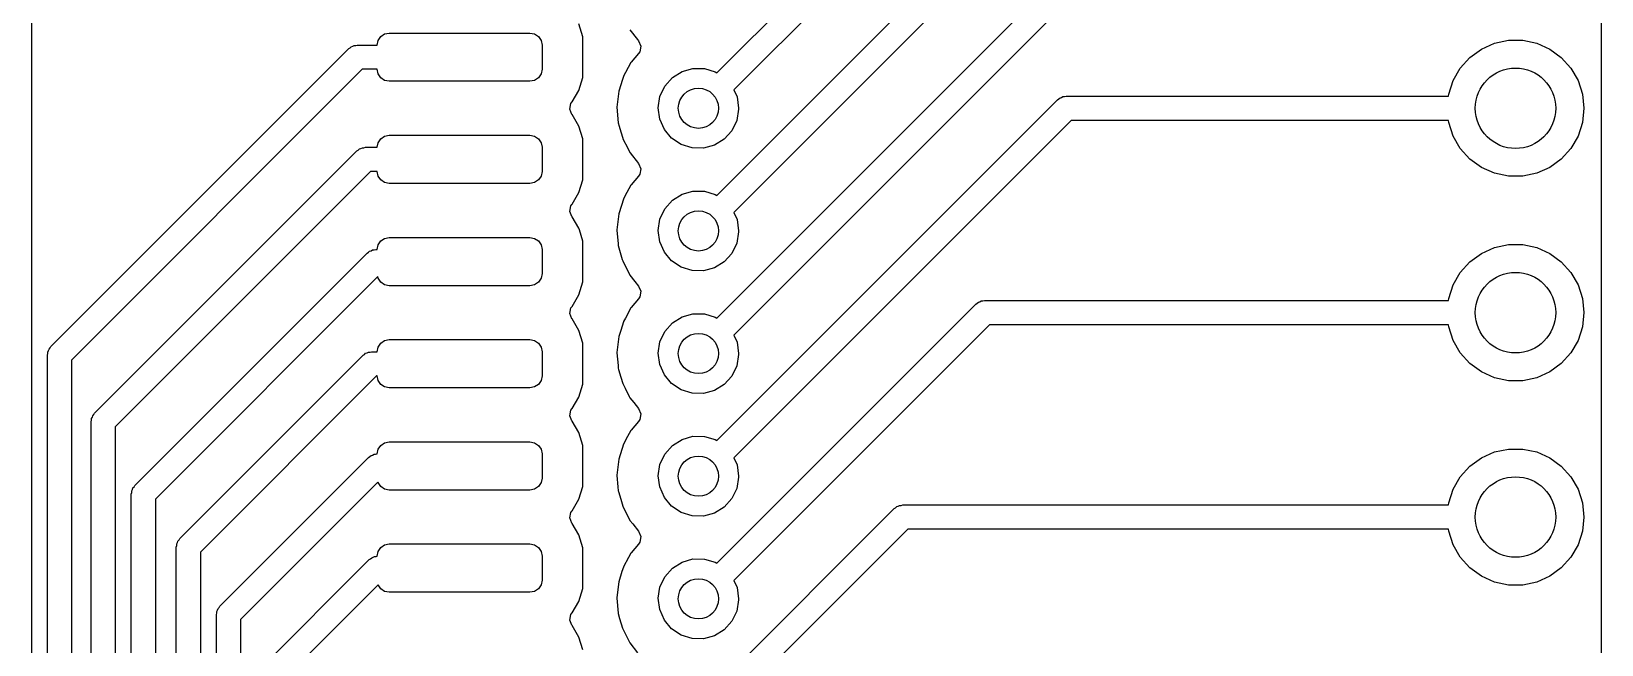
# Model space of a CAD drawing. Extents: x 126.1 to 177.1, y -128.7 to -65.
# Drawn here: x 143.94 to 163.47, y -92.74 to -85.12 of the extents above; entities that cross this region are included whole.
import ezdxf

# ---------------------------------------------------------------- set-up
doc = ezdxf.new("R2010")
doc.units = 0
doc.layers.add('BLACK', color=7, linetype='CONTINUOUS')

msp = doc.modelspace()

# ---------------------------------------------------------------- linework, layer by layer
at = {"layer": 'BLACK', "linetype": 'CONTINUOUS'}
for p, q in [((163.469, -98.571), (163.469, -73.7078)), ((152.468, -85.6297), (159.753, -78.3449)), ((159.921, -78.601), (152.679, -85.843)), ((152.468, -87.1537), (158.737, -80.8849)), ((158.905, -81.141), (152.679, -87.367)), ((152.468, -88.6777), (157.721, -83.4249)), ((157.889, -83.681), (152.679, -88.891)), ((143.945, -84.559), (143.945, -98.8249)), ((150.8, -85.1821), (150.753, -85.0224)), ((151.387, -85.0959), (151.483, -85.217)), ((147.908, -85.32), (147.922, -85.3061)), ((147.922, -85.3061), (147.941, -85.301)), ((147.941, -85.301), (147.958, -85.2911)), ((147.958, -85.2911), (147.978, -85.2911)), ((147.978, -85.2911), (147.997, -85.286)), ((147.997, -85.286), (148.244, -85.286)), ((148.244, -85.286), (148.255, -85.2286)), ((148.255, -85.2286), (148.288, -85.1799)), ((148.288, -85.1799), (148.337, -85.1474)), ((148.337, -85.1474), (148.394, -85.136)), ((148.394, -85.136), (150.144, -85.136)), ((150.144, -85.136), (150.201, -85.1474)), ((150.201, -85.1474), (150.25, -85.1799)), ((150.25, -85.1799), (150.283, -85.2286)), ((150.283, -85.2286), (150.294, -85.286)), ((150.294, -85.286), (150.294, -85.586)), ((150.8, -85.1886), (150.8, -85.1821)), ((150.802, -85.217), (150.8, -85.1886)), ((150.8, -85.1886), (150.8, -85.1886)), ((150.803, -85.2195), (150.802, -85.217)), ((150.803, -85.6525), (150.803, -85.2195)), ((151.483, -85.217), (151.495, -85.232)), ((151.495, -85.232), (151.522, -85.2978)), ((151.522, -85.2978), (151.509, -85.3676)), ((161.974, -85.3349), (162.136, -85.2626)), ((162.136, -85.2626), (162.31, -85.2256)), ((162.31, -85.2256), (162.488, -85.2256)), ((162.488, -85.2256), (162.662, -85.2626)), ((162.662, -85.2626), (162.824, -85.3349)), ((144.188, -89.0331), (147.891, -85.3299)), ((147.891, -85.3299), (147.908, -85.32)), ((151.4, -85.5039), (151.333, -85.626)), ((151.403, -85.4985), (151.4, -85.5039)), ((151.4, -85.5039), (151.4, -85.5039)), ((151.493, -85.3912), (151.403, -85.4985)), ((151.509, -85.3676), (151.493, -85.3912)), ((161.711, -85.5714), (161.83, -85.4393)), ((161.83, -85.4393), (161.974, -85.3349)), ((162.824, -85.3349), (162.968, -85.4393)), ((162.968, -85.4393), (163.087, -85.5714)), ((148.059, -85.586), (144.444, -89.2013)), ((148.244, -85.586), (148.059, -85.586)), ((148.255, -85.6434), (148.244, -85.586)), ((148.288, -85.692), (148.255, -85.6434)), ((148.337, -85.7246), (148.288, -85.692)), ((150.25, -85.692), (150.201, -85.7246)), ((150.283, -85.6434), (150.25, -85.692)), ((150.294, -85.586), (150.283, -85.6434)), ((150.753, -85.8496), (150.8, -85.6898)), ((150.8, -85.6898), (150.801, -85.6776)), ((150.801, -85.6776), (150.802, -85.6549)), ((150.802, -85.6549), (150.803, -85.6525)), ((150.802, -85.6549), (150.802, -85.6549)), ((151.306, -85.6776), (151.295, -85.7117)), ((151.308, -85.6718), (151.306, -85.6776)), ((151.306, -85.6776), (151.306, -85.6776)), ((151.333, -85.626), (151.308, -85.6718)), ((151.821, -85.7965), (151.915, -85.6902)), ((151.915, -85.6902), (152.035, -85.6146)), ((152.035, -85.6146), (152.171, -85.5756)), ((152.171, -85.5756), (152.313, -85.5765)), ((152.313, -85.5765), (152.449, -85.6171)), ((152.449, -85.6171), (152.468, -85.6297)), ((161.623, -85.7253), (161.711, -85.5714)), ((163.087, -85.5714), (163.176, -85.7253)), ((148.394, -85.736), (148.337, -85.7246)), ((150.144, -85.736), (148.394, -85.736)), ((150.201, -85.7246), (150.144, -85.736)), ((150.668, -85.9928), (150.753, -85.8496)), ((151.248, -85.8603), (151.226, -86.0568)), ((151.295, -85.7117), (151.248, -85.8603)), ((151.761, -85.9248), (151.821, -85.7965)), ((152.679, -85.843), (152.719, -85.9306)), ((161.565, -85.921), (161.568, -85.8943)), ((161.568, -85.8943), (161.623, -85.7253)), ((163.176, -85.7253), (163.23, -85.8943)), ((163.23, -85.8943), (163.249, -86.071)), ((150.641, -86.0821), (150.654, -86.0125)), ((150.666, -86.1465), (150.641, -86.0821)), ((150.654, -86.0125), (150.665, -85.9967)), ((150.665, -85.9967), (150.668, -85.9928)), ((151.226, -86.0568), (151.242, -86.2539)), ((151.739, -86.0649), (151.761, -85.9248)), ((151.757, -86.2054), (151.739, -86.0649)), ((152.468, -90.2017), (156.705, -85.9649)), ((152.739, -86.0832), (152.715, -86.223)), ((152.719, -85.9306), (152.739, -86.071)), ((152.739, -86.071), (152.739, -86.0832)), ((156.705, -85.9649), (156.722, -85.955)), ((156.722, -85.955), (156.736, -85.9411)), ((156.736, -85.9411), (156.755, -85.936)), ((156.755, -85.936), (156.772, -85.9261)), ((156.772, -85.9261), (156.792, -85.9261)), ((156.792, -85.9261), (156.811, -85.921)), ((156.811, -85.921), (161.565, -85.921)), ((163.249, -86.071), (163.23, -86.2477)), ((150.668, -86.1492), (150.666, -86.1465)), ((150.753, -86.2924), (150.668, -86.1492)), ((150.8, -86.4521), (150.753, -86.2924)), ((151.242, -86.2539), (151.253, -86.2924)), ((151.253, -86.2924), (151.274, -86.364)), ((151.815, -86.3352), (151.757, -86.2054)), ((152.715, -86.223), (152.654, -86.3506)), ((156.873, -86.221), (152.679, -90.415)), ((161.565, -86.221), (156.873, -86.221)), ((161.568, -86.2477), (161.565, -86.221)), ((161.623, -86.4167), (161.568, -86.2477)), ((163.23, -86.2477), (163.176, -86.4167)), ((148.255, -86.4986), (148.288, -86.4499)), ((148.288, -86.4499), (148.337, -86.4174)), ((148.337, -86.4174), (148.394, -86.406)), ((148.394, -86.406), (150.144, -86.406)), ((150.144, -86.406), (150.201, -86.4174)), ((150.201, -86.4174), (150.25, -86.4499)), ((150.25, -86.4499), (150.283, -86.4986)), ((150.803, -86.4895), (150.8, -86.4521)), ((150.803, -86.9225), (150.803, -86.4895)), ((151.274, -86.364), (151.297, -86.444)), ((151.297, -86.444), (151.3, -86.4495)), ((151.3, -86.4495), (151.36, -86.5678)), ((151.906, -86.4437), (151.815, -86.3352)), ((152.024, -86.5223), (151.906, -86.4437)), ((152.558, -86.4557), (152.438, -86.5299)), ((152.654, -86.3506), (152.558, -86.4557)), ((161.711, -86.5706), (161.623, -86.4167)), ((163.176, -86.4167), (163.087, -86.5706)), ((144.731, -89.8612), (147.993, -86.5999)), ((147.993, -86.5999), (148.01, -86.59)), ((148.01, -86.59), (148.024, -86.5761)), ((148.024, -86.5761), (148.043, -86.571)), ((148.043, -86.571), (148.06, -86.5611)), ((148.06, -86.5611), (148.08, -86.5611)), ((148.08, -86.5611), (148.099, -86.556)), ((148.099, -86.556), (148.244, -86.556)), ((148.244, -86.556), (148.255, -86.4986)), ((150.283, -86.4986), (150.294, -86.556)), ((150.294, -86.556), (150.294, -86.856)), ((151.36, -86.5678), (151.387, -86.6199)), ((151.387, -86.6199), (151.391, -86.6248)), ((151.391, -86.6248), (151.495, -86.756)), ((152.159, -86.5645), (152.024, -86.5223)), ((152.301, -86.5671), (152.159, -86.5645)), ((152.438, -86.5299), (152.301, -86.5671)), ((161.83, -86.7027), (161.711, -86.5706)), ((163.087, -86.5706), (162.968, -86.7027)), ((148.161, -86.856), (144.988, -90.0294)), ((148.244, -86.856), (148.161, -86.856)), ((148.255, -86.9134), (148.244, -86.856)), ((150.294, -86.856), (150.283, -86.9134)), ((151.495, -86.756), (151.522, -86.8218)), ((151.522, -86.8218), (151.509, -86.8916)), ((161.974, -86.8071), (161.83, -86.7027)), ((162.136, -86.8794), (161.974, -86.8071)), ((162.31, -86.9163), (162.136, -86.8794)), ((162.662, -86.8794), (162.488, -86.9163)), ((162.824, -86.8071), (162.662, -86.8794)), ((162.968, -86.7027), (162.824, -86.8071)), ((148.288, -86.962), (148.255, -86.9134)), ((148.337, -86.9946), (148.288, -86.962)), ((148.394, -87.006), (148.337, -86.9946)), ((150.144, -87.006), (148.394, -87.006)), ((150.201, -86.9946), (150.144, -87.006)), ((150.25, -86.962), (150.201, -86.9946)), ((150.283, -86.9134), (150.25, -86.962)), ((150.753, -87.1196), (150.8, -86.9598)), ((150.8, -86.9598), (150.803, -86.9225)), ((151.4, -87.0279), (151.349, -87.1196)), ((151.403, -87.0225), (151.4, -87.0279)), ((151.4, -87.0279), (151.4, -87.0279)), ((151.493, -86.9152), (151.403, -87.0225)), ((151.509, -86.8916), (151.493, -86.9152)), ((162.488, -86.9163), (162.31, -86.9163)), ((150.654, -87.2825), (150.665, -87.2667)), ((150.665, -87.2667), (150.668, -87.2628)), ((150.668, -87.2628), (150.753, -87.1196)), ((151.306, -87.2016), (151.252, -87.3716)), ((151.308, -87.1958), (151.306, -87.2016)), ((151.306, -87.2016), (151.306, -87.2016)), ((151.349, -87.1196), (151.308, -87.1958)), ((151.821, -87.3205), (151.915, -87.2142)), ((151.915, -87.2142), (152.035, -87.1386)), ((152.035, -87.1386), (152.171, -87.0996)), ((152.171, -87.0996), (152.313, -87.1005)), ((152.313, -87.1005), (152.449, -87.1411)), ((152.449, -87.1411), (152.468, -87.1537)), ((150.641, -87.3521), (150.654, -87.2825)), ((150.666, -87.4165), (150.641, -87.3521)), ((150.668, -87.4192), (150.666, -87.4165)), ((150.753, -87.5624), (150.668, -87.4192)), ((151.248, -87.3843), (151.226, -87.5808)), ((151.252, -87.3716), (151.248, -87.3843)), ((151.739, -87.5889), (151.761, -87.4488)), ((151.761, -87.4488), (151.821, -87.3205)), ((152.679, -87.367), (152.719, -87.4546)), ((152.719, -87.4546), (152.739, -87.595)), ((150.755, -87.57), (150.753, -87.5624)), ((150.759, -87.5808), (150.755, -87.57)), ((150.755, -87.57), (150.755, -87.57)), ((150.8, -87.7221), (150.759, -87.5808)), ((151.226, -87.5808), (151.226, -87.587)), ((151.226, -87.587), (151.241, -87.7574)), ((151.757, -87.7294), (151.739, -87.5889)), ((152.739, -87.6072), (152.715, -87.747)), ((152.739, -87.595), (152.739, -87.6072)), ((148.137, -87.86), (148.151, -87.8461)), ((148.151, -87.8461), (148.17, -87.841)), ((148.17, -87.841), (148.187, -87.8311)), ((148.187, -87.8311), (148.207, -87.8311)), ((148.207, -87.8311), (148.226, -87.826)), ((148.226, -87.826), (148.244, -87.826)), ((148.244, -87.826), (148.255, -87.7686)), ((148.255, -87.7686), (148.288, -87.7199)), ((148.288, -87.7199), (148.337, -87.6874)), ((148.337, -87.6874), (148.394, -87.676)), ((148.394, -87.676), (150.144, -87.676)), ((150.144, -87.676), (150.201, -87.6874)), ((150.201, -87.6874), (150.25, -87.7199)), ((150.25, -87.7199), (150.283, -87.7686)), ((150.283, -87.7686), (150.294, -87.826)), ((150.294, -87.826), (150.294, -88.126)), ((150.8, -87.7286), (150.8, -87.7221)), ((150.802, -87.7537), (150.8, -87.7286)), ((150.8, -87.7286), (150.8, -87.7286)), ((150.803, -87.7595), (150.802, -87.7537)), ((150.803, -88.1925), (150.803, -87.7595)), ((151.241, -87.7574), (151.242, -87.7779)), ((151.242, -87.7779), (151.258, -87.8338)), ((151.258, -87.8338), (151.292, -87.9512)), ((151.815, -87.8592), (151.757, -87.7294)), ((152.715, -87.747), (152.654, -87.8746)), ((161.974, -87.8749), (162.136, -87.8026)), ((162.136, -87.8026), (162.31, -87.7656)), ((162.31, -87.7656), (162.488, -87.7656)), ((162.488, -87.7656), (162.662, -87.8026)), ((162.662, -87.8026), (162.824, -87.8749)), ((145.231, -90.7587), (148.12, -87.8699)), ((148.12, -87.8699), (148.137, -87.86)), ((151.292, -87.9512), (151.297, -87.968)), ((151.297, -87.968), (151.387, -88.1439)), ((151.906, -87.9677), (151.815, -87.8592)), ((152.024, -88.0463), (151.906, -87.9677)), ((152.159, -88.0885), (152.024, -88.0463)), ((152.558, -87.9797), (152.438, -88.0539)), ((152.654, -87.8746), (152.558, -87.9797)), ((161.711, -88.1114), (161.83, -87.9793)), ((161.83, -87.9793), (161.974, -87.8749)), ((162.824, -87.8749), (162.968, -87.9793)), ((162.968, -87.9793), (163.087, -88.1114)), ((148.251, -88.1626), (145.487, -90.9269)), ((148.255, -88.1834), (148.251, -88.1626)), ((148.288, -88.232), (148.255, -88.1834)), ((148.337, -88.2646), (148.288, -88.232)), ((150.25, -88.232), (150.201, -88.2646)), ((150.283, -88.1834), (150.25, -88.232)), ((150.294, -88.126), (150.283, -88.1834)), ((150.753, -88.3896), (150.8, -88.2298)), ((150.8, -88.2298), (150.803, -88.1925)), ((151.387, -88.1439), (151.45, -88.2234)), ((151.45, -88.2234), (151.495, -88.28)), ((152.301, -88.0911), (152.159, -88.0885)), ((152.438, -88.0539), (152.301, -88.0911)), ((161.623, -88.2653), (161.711, -88.1114)), ((163.087, -88.1114), (163.176, -88.2653)), ((148.394, -88.276), (148.337, -88.2646)), ((150.144, -88.276), (148.394, -88.276)), ((150.201, -88.2646), (150.144, -88.276)), ((150.668, -88.5328), (150.753, -88.3896)), ((151.493, -88.4392), (151.403, -88.5465)), ((151.509, -88.4156), (151.493, -88.4392)), ((151.495, -88.28), (151.522, -88.3458)), ((151.522, -88.3458), (151.509, -88.4156)), ((161.565, -88.461), (161.568, -88.4343)), ((161.568, -88.4343), (161.623, -88.2653)), ((163.176, -88.2653), (163.23, -88.4343)), ((163.23, -88.4343), (163.249, -88.611)), ((150.641, -88.6221), (150.654, -88.5525)), ((150.666, -88.6865), (150.641, -88.6221)), ((150.654, -88.5525), (150.665, -88.5367)), ((150.665, -88.5367), (150.668, -88.5328)), ((151.4, -88.5519), (151.331, -88.6776)), ((151.403, -88.5465), (151.4, -88.5519)), ((151.4, -88.5519), (151.4, -88.5519)), ((152.035, -88.6626), (152.171, -88.6236)), ((152.171, -88.6236), (152.313, -88.6245)), ((152.313, -88.6245), (152.449, -88.6651)), ((152.468, -91.7257), (155.689, -88.5049)), ((155.689, -88.5049), (155.706, -88.495)), ((155.706, -88.495), (155.72, -88.4811)), ((155.72, -88.4811), (155.739, -88.476)), ((155.739, -88.476), (155.756, -88.4661)), ((155.756, -88.4661), (155.776, -88.4661)), ((155.776, -88.4661), (155.795, -88.461)), ((155.795, -88.461), (161.565, -88.461)), ((163.249, -88.611), (163.23, -88.7877)), ((150.668, -88.6892), (150.666, -88.6865)), ((150.753, -88.8324), (150.668, -88.6892)), ((150.8, -88.9921), (150.753, -88.8324)), ((151.272, -88.8324), (151.248, -88.9083)), ((151.306, -88.7256), (151.272, -88.8324)), ((151.308, -88.7198), (151.306, -88.7256)), ((151.306, -88.7256), (151.306, -88.7256)), ((151.331, -88.6776), (151.308, -88.7198)), ((151.821, -88.8445), (151.915, -88.7382)), ((151.915, -88.7382), (152.035, -88.6626)), ((152.449, -88.6651), (152.468, -88.6777)), ((155.857, -88.761), (152.679, -91.939)), ((161.565, -88.761), (155.857, -88.761)), ((161.568, -88.7877), (161.565, -88.761)), ((161.623, -88.9567), (161.568, -88.7877)), ((163.23, -88.7877), (163.176, -88.9567)), ((148.255, -89.0386), (148.288, -88.9899)), ((148.288, -88.9899), (148.337, -88.9574)), ((148.337, -88.9574), (148.394, -88.946)), ((148.394, -88.946), (150.144, -88.946)), ((150.144, -88.946), (150.201, -88.9574)), ((150.201, -88.9574), (150.25, -88.9899)), ((150.25, -88.9899), (150.283, -89.0386)), ((150.803, -89.0295), (150.8, -88.9921)), ((151.248, -88.9083), (151.226, -89.1048)), ((151.739, -89.1129), (151.761, -88.9728)), ((151.761, -88.9728), (151.821, -88.8445)), ((152.679, -88.891), (152.719, -88.9786)), ((152.719, -88.9786), (152.739, -89.119)), ((161.711, -89.1106), (161.623, -88.9567)), ((163.176, -88.9567), (163.087, -89.1106)), ((144.144, -89.1392), (144.149, -89.1201)), ((144.144, -97.938), (144.144, -89.1392)), ((144.149, -89.1003), (144.159, -89.0832)), ((144.149, -89.1201), (144.149, -89.1003)), ((144.159, -89.0832), (144.164, -89.0642)), ((144.164, -89.0642), (144.178, -89.0502)), ((144.178, -89.0502), (144.188, -89.0331)), ((144.444, -89.2013), (144.444, -97.8759)), ((145.79, -91.4185), (148.069, -89.1399)), ((148.069, -89.1399), (148.086, -89.13)), ((148.086, -89.13), (148.1, -89.1161)), ((148.1, -89.1161), (148.119, -89.111)), ((148.119, -89.111), (148.136, -89.1011)), ((148.136, -89.1011), (148.156, -89.1011)), ((148.156, -89.1011), (148.175, -89.096)), ((148.175, -89.096), (148.244, -89.096)), ((148.244, -89.096), (148.255, -89.0386)), ((150.283, -89.0386), (150.294, -89.096)), ((150.294, -89.096), (150.294, -89.396)), ((150.803, -89.4625), (150.803, -89.0295)), ((151.226, -89.1048), (151.226, -89.111)), ((151.226, -89.111), (151.24, -89.2695)), ((151.757, -89.2534), (151.739, -89.1129)), ((152.739, -89.1312), (152.715, -89.271)), ((152.739, -89.119), (152.739, -89.1312)), ((161.83, -89.2427), (161.711, -89.1106)), ((163.087, -89.1106), (162.968, -89.2427)), ((148.237, -89.396), (146.046, -91.5867)), ((148.244, -89.396), (148.237, -89.396)), ((148.255, -89.4534), (148.244, -89.396)), ((150.294, -89.396), (150.283, -89.4534)), ((151.24, -89.2695), (151.242, -89.3019)), ((151.242, -89.3019), (151.247, -89.3173)), ((151.247, -89.3173), (151.274, -89.4117)), ((151.274, -89.4117), (151.297, -89.492)), ((151.815, -89.3832), (151.757, -89.2534)), ((151.906, -89.4917), (151.815, -89.3832)), ((152.654, -89.3986), (152.558, -89.5037)), ((152.715, -89.271), (152.654, -89.3986)), ((161.974, -89.3471), (161.83, -89.2427)), ((162.136, -89.4194), (161.974, -89.3471)), ((162.31, -89.4563), (162.136, -89.4194)), ((162.662, -89.4194), (162.488, -89.4563)), ((162.824, -89.3471), (162.662, -89.4194)), ((162.968, -89.2427), (162.824, -89.3471)), ((148.288, -89.502), (148.255, -89.4534)), ((148.337, -89.5346), (148.288, -89.502)), ((148.394, -89.546), (148.337, -89.5346)), ((150.144, -89.546), (148.394, -89.546)), ((150.201, -89.5346), (150.144, -89.546)), ((150.25, -89.502), (150.201, -89.5346)), ((150.283, -89.4534), (150.25, -89.502)), ((150.753, -89.6596), (150.8, -89.4998)), ((150.8, -89.492), (150.802, -89.4649)), ((150.8, -89.4998), (150.8, -89.492)), ((150.802, -89.4649), (150.803, -89.4625)), ((150.802, -89.4649), (150.802, -89.4649)), ((151.297, -89.492), (151.327, -89.5503)), ((151.327, -89.5503), (151.379, -89.6522)), ((152.024, -89.5703), (151.906, -89.4917)), ((152.159, -89.6125), (152.024, -89.5703)), ((152.301, -89.6151), (152.159, -89.6125)), ((152.438, -89.5779), (152.301, -89.6151)), ((152.558, -89.5037), (152.438, -89.5779)), ((162.488, -89.4563), (162.31, -89.4563)), ((150.654, -89.8225), (150.665, -89.8067)), ((150.665, -89.8067), (150.668, -89.8028)), ((150.668, -89.8028), (150.753, -89.6596)), ((151.379, -89.6522), (151.387, -89.6679)), ((151.387, -89.6679), (151.435, -89.7276)), ((151.435, -89.7276), (151.495, -89.804)), ((151.495, -89.804), (151.522, -89.8698)), ((144.688, -89.9673), (144.693, -89.9482)), ((144.688, -97.2115), (144.688, -89.9673)), ((144.693, -89.9284), (144.703, -89.9113)), ((144.693, -89.9482), (144.693, -89.9284)), ((144.703, -89.9113), (144.708, -89.8923)), ((144.708, -89.8923), (144.722, -89.8783)), ((144.722, -89.8783), (144.731, -89.8612)), ((150.641, -89.8921), (150.654, -89.8225)), ((150.666, -89.9565), (150.641, -89.8921)), ((150.668, -89.9592), (150.666, -89.9565)), ((150.753, -90.1024), (150.668, -89.9592)), ((151.493, -89.9632), (151.403, -90.0705)), ((151.509, -89.9396), (151.493, -89.9632)), ((151.522, -89.8698), (151.509, -89.9396)), ((144.988, -90.0294), (144.988, -97.1494)), ((150.8, -90.2621), (150.753, -90.1024)), ((151.359, -90.1508), (151.308, -90.2438)), ((151.4, -90.0759), (151.359, -90.1508)), ((151.403, -90.0705), (151.4, -90.0759)), ((151.4, -90.0759), (151.4, -90.0759)), ((151.915, -90.2622), (152.035, -90.1866)), ((152.035, -90.1866), (152.171, -90.1476)), ((152.171, -90.1476), (152.313, -90.1485)), ((152.313, -90.1485), (152.449, -90.1891)), ((152.449, -90.1891), (152.468, -90.2017)), ((148.155, -90.4), (148.169, -90.3861)), ((148.169, -90.3861), (148.188, -90.381)), ((148.188, -90.381), (148.205, -90.3711)), ((148.205, -90.3711), (148.225, -90.3711)), ((148.225, -90.3711), (148.244, -90.366)), ((148.244, -90.366), (148.255, -90.3086)), ((148.244, -90.366), (148.244, -90.366)), ((148.255, -90.3086), (148.288, -90.2599)), ((148.288, -90.2599), (148.337, -90.2274)), ((148.337, -90.2274), (148.394, -90.216)), ((148.394, -90.216), (150.144, -90.216)), ((150.144, -90.216), (150.201, -90.2274)), ((150.201, -90.2274), (150.25, -90.2599)), ((150.25, -90.2599), (150.283, -90.3086)), ((150.283, -90.3086), (150.294, -90.366)), ((150.294, -90.366), (150.294, -90.666)), ((150.8, -90.2686), (150.8, -90.2621)), ((150.802, -90.297), (150.8, -90.2686)), ((150.8, -90.2686), (150.8, -90.2686)), ((150.803, -90.2995), (150.802, -90.297)), ((150.803, -90.7325), (150.803, -90.2995)), ((151.308, -90.2438), (151.248, -90.4323)), ((151.761, -90.4968), (151.821, -90.3685)), ((151.821, -90.3685), (151.915, -90.2622)), ((161.974, -90.4149), (162.136, -90.3426)), ((162.136, -90.3426), (162.31, -90.3056)), ((162.31, -90.3056), (162.488, -90.3056)), ((162.488, -90.3056), (162.662, -90.3426)), ((162.662, -90.3426), (162.824, -90.4149)), ((146.29, -92.258), (148.138, -90.4099)), ((148.138, -90.4099), (148.155, -90.4)), ((151.248, -90.4323), (151.226, -90.6288)), ((151.739, -90.6369), (151.761, -90.4968)), ((152.679, -90.415), (152.719, -90.5026)), ((152.719, -90.5026), (152.739, -90.643)), ((161.711, -90.6514), (161.83, -90.5193)), ((161.83, -90.5193), (161.974, -90.4149)), ((162.824, -90.4149), (162.968, -90.5193)), ((162.968, -90.5193), (163.087, -90.6514)), ((145.207, -90.7898), (145.221, -90.7758)), ((145.221, -90.7758), (145.231, -90.7587)), ((148.254, -90.7178), (146.546, -92.4262)), ((148.255, -90.7234), (148.254, -90.7178)), ((148.288, -90.772), (148.255, -90.7234)), ((148.337, -90.8046), (148.288, -90.772)), ((150.25, -90.772), (150.201, -90.8046)), ((150.283, -90.7234), (150.25, -90.772)), ((150.294, -90.666), (150.283, -90.7234)), ((150.753, -90.9296), (150.8, -90.7698)), ((150.8, -90.7698), (150.803, -90.7325)), ((151.226, -90.6288), (151.226, -90.635)), ((151.226, -90.635), (151.238, -90.776)), ((151.238, -90.776), (151.242, -90.8259)), ((151.757, -90.7774), (151.739, -90.6369)), ((151.815, -90.9072), (151.757, -90.7774)), ((152.739, -90.6552), (152.715, -90.795)), ((152.739, -90.643), (152.739, -90.6552)), ((161.623, -90.8053), (161.711, -90.6514)), ((163.087, -90.6514), (163.176, -90.8053)), ((145.187, -90.8648), (145.192, -90.8457)), ((145.187, -96.949), (145.187, -90.8648)), ((145.192, -90.8259), (145.202, -90.8088)), ((145.192, -90.8457), (145.192, -90.8259)), ((145.202, -90.8088), (145.207, -90.7898)), ((145.487, -90.9269), (145.487, -96.8869)), ((148.394, -90.816), (148.337, -90.8046)), ((150.144, -90.816), (148.394, -90.816)), ((150.201, -90.8046), (150.144, -90.816)), ((150.668, -91.0728), (150.753, -90.9296)), ((151.242, -90.8259), (151.244, -90.8318)), ((151.244, -90.8318), (151.272, -90.9283)), ((151.272, -90.9283), (151.297, -91.016)), ((151.906, -91.0157), (151.815, -90.9072)), ((152.654, -90.9226), (152.558, -91.0277)), ((152.715, -90.795), (152.654, -90.9226)), ((161.565, -91.001), (161.568, -90.9743)), ((161.568, -90.9743), (161.623, -90.8053)), ((163.176, -90.8053), (163.23, -90.9743)), ((163.23, -90.9743), (163.249, -91.151)), ((150.641, -91.1621), (150.654, -91.0925)), ((150.666, -91.2265), (150.641, -91.1621)), ((150.654, -91.0925), (150.665, -91.0767)), ((150.665, -91.0767), (150.668, -91.0728)), ((151.297, -91.016), (151.3, -91.0215)), ((151.3, -91.0215), (151.364, -91.1476)), ((151.364, -91.1476), (151.387, -91.1919)), ((152.024, -91.0943), (151.906, -91.0157)), ((152.159, -91.1365), (152.024, -91.0943)), ((152.301, -91.1391), (152.159, -91.1365)), ((152.438, -91.1019), (152.301, -91.1391)), ((152.558, -91.0277), (152.438, -91.1019)), ((152.468, -93.2497), (154.673, -91.0449)), ((154.673, -91.0449), (154.69, -91.035)), ((154.69, -91.035), (154.704, -91.0211)), ((154.704, -91.0211), (154.723, -91.016)), ((154.723, -91.016), (154.74, -91.0061)), ((154.74, -91.0061), (154.76, -91.0061)), ((154.76, -91.0061), (154.779, -91.001)), ((154.779, -91.001), (161.565, -91.001)), ((163.249, -91.151), (163.23, -91.3277)), ((150.668, -91.2292), (150.666, -91.2265)), ((150.753, -91.3724), (150.668, -91.2292)), ((151.387, -91.1919), (151.422, -91.236)), ((151.422, -91.236), (151.495, -91.328)), ((151.495, -91.328), (151.522, -91.3938)), ((154.841, -91.301), (152.679, -93.463)), ((161.565, -91.301), (154.841, -91.301)), ((161.568, -91.3277), (161.565, -91.301)), ((161.623, -91.4967), (161.568, -91.3277)), ((163.23, -91.3277), (163.176, -91.4967)), ((145.746, -91.5245), (145.752, -91.5055)), ((145.746, -96.7805), (145.746, -91.5245)), ((145.752, -91.4857), (145.761, -91.4686)), ((145.752, -91.5055), (145.752, -91.4857)), ((145.761, -91.4686), (145.767, -91.4495)), ((145.767, -91.4495), (145.781, -91.4356)), ((145.781, -91.4356), (145.79, -91.4185)), ((148.255, -91.5786), (148.288, -91.5299)), ((148.288, -91.5299), (148.337, -91.4974)), ((148.337, -91.4974), (148.394, -91.486)), ((148.394, -91.486), (150.144, -91.486)), ((150.144, -91.486), (150.201, -91.4974)), ((150.201, -91.4974), (150.25, -91.5299)), ((150.25, -91.5299), (150.283, -91.5786)), ((150.8, -91.5321), (150.753, -91.3724)), ((150.803, -91.5695), (150.8, -91.5321)), ((151.493, -91.4872), (151.403, -91.5945)), ((151.509, -91.4636), (151.493, -91.4872)), ((151.522, -91.3938), (151.509, -91.4636)), ((161.711, -91.6506), (161.623, -91.4967)), ((163.176, -91.4967), (163.087, -91.6506)), ((146.046, -91.5867), (146.046, -96.7184)), ((146.789, -93.0357), (148.145, -91.6799)), ((148.145, -91.6799), (148.162, -91.67)), ((148.162, -91.67), (148.176, -91.6561)), ((148.176, -91.6561), (148.195, -91.651)), ((148.195, -91.651), (148.212, -91.6411)), ((148.212, -91.6411), (148.232, -91.6411)), ((148.232, -91.6411), (148.244, -91.6379)), ((148.244, -91.636), (148.255, -91.5786)), ((148.244, -91.6379), (148.244, -91.636)), ((150.283, -91.5786), (150.294, -91.636)), ((150.294, -91.636), (150.294, -91.936)), ((150.803, -92.0025), (150.803, -91.5695)), ((151.371, -91.6528), (151.308, -91.7678)), ((151.4, -91.5999), (151.371, -91.6528)), ((151.403, -91.5945), (151.4, -91.5999)), ((151.4, -91.5999), (151.4, -91.5999)), ((151.915, -91.7862), (152.035, -91.7106)), ((152.035, -91.7106), (152.171, -91.6716)), ((152.171, -91.6716), (152.313, -91.6725)), ((152.313, -91.6725), (152.449, -91.7131)), ((152.449, -91.7131), (152.468, -91.7257)), ((161.83, -91.7827), (161.711, -91.6506)), ((163.087, -91.6506), (162.968, -91.7827)), ((150.294, -91.936), (150.283, -91.9934)), ((151.248, -91.9563), (151.226, -92.1528)), ((151.288, -91.8295), (151.248, -91.9563)), ((151.306, -91.7736), (151.288, -91.8295)), ((151.308, -91.7678), (151.306, -91.7736)), ((151.306, -91.7736), (151.306, -91.7736)), ((151.761, -92.0208), (151.821, -91.8925)), ((151.821, -91.8925), (151.915, -91.7862)), ((152.679, -91.939), (152.719, -92.0266)), ((161.974, -91.8871), (161.83, -91.7827)), ((162.136, -91.9594), (161.974, -91.8871)), ((162.824, -91.8871), (162.662, -91.9594)), ((162.968, -91.7827), (162.824, -91.8871)), ((148.256, -91.9937), (147.045, -93.2039)), ((148.288, -92.042), (148.256, -91.9937)), ((148.337, -92.0746), (148.288, -92.042)), ((148.394, -92.086), (148.337, -92.0746)), ((150.144, -92.086), (148.394, -92.086)), ((150.201, -92.0746), (150.144, -92.086)), ((150.25, -92.042), (150.201, -92.0746)), ((150.283, -91.9934), (150.25, -92.042)), ((150.753, -92.1996), (150.8, -92.0398)), ((150.8, -92.0398), (150.803, -92.0025)), ((151.226, -92.1528), (151.226, -92.159)), ((151.739, -92.1609), (151.761, -92.0208)), ((152.719, -92.0266), (152.739, -92.167)), ((162.31, -91.9963), (162.136, -91.9594)), ((162.488, -91.9963), (162.31, -91.9963)), ((162.662, -91.9594), (162.488, -91.9963)), ((146.246, -92.364), (146.251, -92.3449)), ((146.251, -92.3252), (146.261, -92.3081)), ((146.251, -92.3449), (146.251, -92.3252)), ((146.261, -92.3081), (146.266, -92.289)), ((146.266, -92.289), (146.28, -92.2751)), ((146.28, -92.2751), (146.29, -92.258)), ((150.654, -92.3625), (150.665, -92.3467)), ((150.665, -92.3467), (150.668, -92.3428)), ((150.668, -92.3428), (150.753, -92.1996)), ((151.226, -92.159), (151.242, -92.3438)), ((151.242, -92.3438), (151.242, -92.3499)), ((151.757, -92.3014), (151.739, -92.1609)), ((151.815, -92.4312), (151.757, -92.3014)), ((152.715, -92.319), (152.654, -92.4466)), ((152.739, -92.1792), (152.715, -92.319)), ((152.739, -92.167), (152.739, -92.1792)), ((146.246, -96.5736), (146.246, -92.364)), ((146.546, -92.4262), (146.546, -96.5115)), ((150.641, -92.4321), (150.654, -92.3625)), ((150.666, -92.4965), (150.641, -92.4321)), ((150.668, -92.4992), (150.666, -92.4965)), ((150.753, -92.6424), (150.668, -92.4992)), ((151.242, -92.3499), (151.259, -92.4098)), ((151.259, -92.4098), (151.295, -92.5331)), ((151.295, -92.5331), (151.297, -92.54)), ((151.297, -92.54), (151.387, -92.7159)), ((151.906, -92.5397), (151.815, -92.4312)), ((152.024, -92.6183), (151.906, -92.5397)), ((152.654, -92.4466), (152.558, -92.5517)), ((150.8, -92.8021), (150.753, -92.6424)), ((151.387, -92.7159), (151.483, -92.837)), ((152.159, -92.6605), (152.024, -92.6183)), ((152.301, -92.6631), (152.159, -92.6605)), ((152.438, -92.6259), (152.301, -92.6631)), ((152.558, -92.5517), (152.438, -92.6259))]:
    msp.add_line(p, q, dxfattribs=at)
at = {"layer": 'BLACK'}
for centre, radius in [((162.399, -86.071), 0.5), ((152.239, -86.071), 0.25), ((152.239, -87.595), 0.25), ((162.399, -88.611), 0.5), ((152.239, -89.119), 0.25), ((152.239, -90.643), 0.25), ((162.399, -91.151), 0.5), ((152.239, -92.167), 0.25)]:
    msp.add_circle(centre, radius, dxfattribs=at)

doc.saveas('drawing.dxf')
